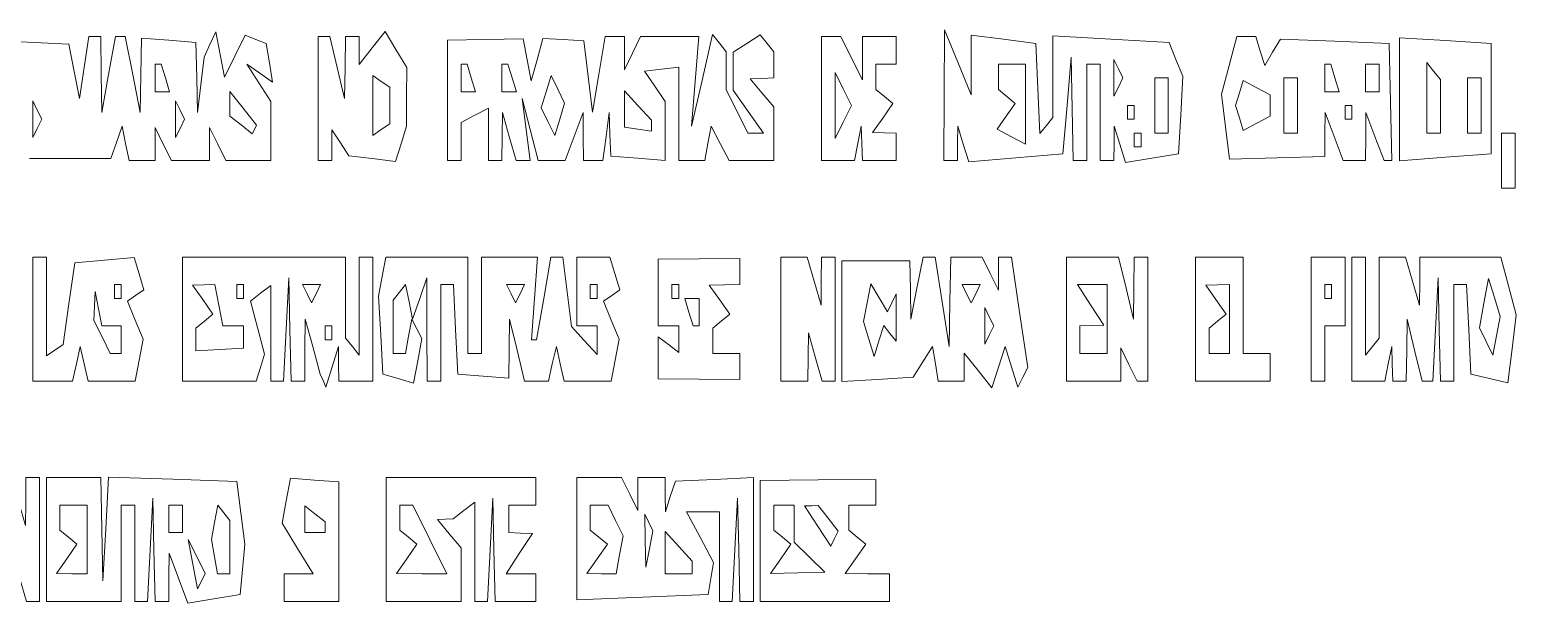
# Paper-space layout 'AN-22-DGE-077' of a CAD drawing. Header units: metres. Extents: x 12 to 191, y -57 to 204.
# Drawn here: x 83.03 to 102.25, y -18.21 to -10.79 of the extents above; entities that cross this region are included whole.
import ezdxf

# ---------------------------------------------------------------- set-up
doc = ezdxf.new("R2010")
doc.units = ezdxf.units.M
doc.layers.add('DGE_CONTORNOS', color=7, linetype='Continuous', lineweight=0)
doc.layers.add('DGE_DATOS', color=7, linetype='Continuous', lineweight=0)

# ---------------------------------------------------------------- blocks, each defined once
blk = doc.blocks.new('LP_REF_DGE_MT_077')
at = {"layer": 'DGE_CONTORNOS'}
blk.add_lwpolyline([(83.031, -12.455), (83.555, -12.455), (84.08, -12.455), (84.154, -12.245), (84.228, -12.035), (84.272, -12.258), (84.317, -12.481), (84.486, -12.481), (84.654, -12.481), (84.654, -12.267), (84.654, -12.053), (84.759, -12.267), (84.865, -12.481), (85.111, -12.481), (85.357, -12.481), (85.357, -12.267), (85.357, -12.053), (85.463, -12.267), (85.568, -12.481), (85.858, -12.481), (86.148, -12.481), (86.148, -12.099), (86.148, -11.718), (85.994, -11.475), (85.841, -11.233), (86.006, -11.35), (86.172, -11.468), (86.131, -11.217), (86.09, -10.966), (85.954, -10.913), (85.818, -10.859), (85.684, -11.131), (85.55, -11.402), (85.495, -11.11), (85.439, -10.817), (85.363, -10.981), (85.286, -11.144), (85.244, -11.501), (85.202, -11.857), (85.192, -11.405), (85.181, -10.953), (84.83, -10.924), (84.478, -10.896), (84.469, -11.376), (84.459, -11.857), (84.364, -11.367), (84.268, -10.877), (84.205, -10.877), (84.141, -10.877), (84.053, -11.367), (83.965, -11.857), (83.958, -11.367), (83.951, -10.877), (83.873, -10.877), (83.796, -10.877), (83.736, -11.278), (83.677, -11.679), (83.608, -11.327), (83.539, -10.974), (82.822, -10.941)], dxfattribs=at)
for points in [[(86.763, -11.679), (86.763, -12.481), (86.851, -12.481), (86.939, -12.481), (86.939, -12.281), (86.939, -12.081), (87.049, -12.249), (87.159, -12.418), (87.46, -12.454), (87.761, -12.491), (87.832, -12.263), (87.903, -12.035), (87.905, -11.656), (87.906, -11.277), (87.767, -11.043), (87.628, -10.809), (87.459, -11.023), (87.291, -11.236), (87.291, -11.057), (87.291, -10.877), (87.203, -10.877), (87.115, -10.877), (87.109, -11.278), (87.103, -11.679), (87.008, -11.278), (86.912, -10.877), (86.838, -10.877), (86.763, -10.877)], [(88.433, -11.702), (88.433, -12.481), (88.521, -12.481), (88.609, -12.481), (88.609, -12.234), (88.609, -11.988), (88.785, -11.894), (88.961, -11.801), (88.961, -12.141), (88.961, -12.481), (89.049, -12.481), (89.136, -12.481), (89.139, -12.169), (89.142, -11.857), (89.231, -12.169), (89.321, -12.481), (89.41, -12.481), (89.5, -12.481), (89.45, -12.08), (89.399, -11.679), (89.501, -12.08), (89.603, -12.481), (89.777, -12.481), (89.952, -12.481), (90.069, -12.169), (90.186, -11.857), (90.188, -12.169), (90.191, -12.481), (90.317, -12.481), (90.442, -12.481), (90.482, -12.169), (90.522, -11.857), (90.533, -12.14), (90.543, -12.422), (90.894, -12.45), (91.246, -12.478), (91.246, -12.098), (91.246, -11.718), (91.113, -11.52), (90.979, -11.322), (91.201, -11.297), (91.422, -11.271), (91.422, -11.876), (91.422, -12.481), (91.59, -12.481), (91.759, -12.481), (91.799, -12.258), (91.839, -12.035), (91.956, -12.258), (92.072, -12.481), (92.362, -12.481), (92.652, -12.481), (92.652, -12.133), (92.652, -11.786), (92.498, -11.604), (92.345, -11.422), (92.498, -11.417), (92.652, -11.412), (92.652, -11.244), (92.652, -11.076), (92.564, -10.965), (92.475, -10.854), (92.3, -10.967), (92.125, -11.079), (92.125, -11.324), (92.125, -11.57), (92.32, -11.847), (92.516, -12.124), (92.414, -12.124), (92.313, -12.124), (92.175, -11.844), (92.037, -11.564), (92.037, -11.32), (92.037, -11.076), (91.947, -10.964), (91.858, -10.852), (91.723, -11.444), (91.588, -12.035), (91.635, -11.456), (91.681, -10.877), (91.305, -10.877), (90.929, -10.877), (90.824, -11.091), (90.719, -11.305), (90.719, -11.091), (90.719, -10.877), (90.594, -10.877), (90.47, -10.877), (90.389, -11.366), (90.309, -11.854), (90.252, -11.393), (90.195, -10.931), (89.93, -10.916), (89.666, -10.901), (89.59, -11.176), (89.514, -11.451), (89.463, -11.178), (89.411, -10.906), (88.922, -10.915), (88.433, -10.924)], [(93.267, -11.679), (93.267, -12.481), (93.48, -12.481), (93.692, -12.481), (93.737, -12.258), (93.781, -12.035), (93.788, -12.258), (93.795, -12.481), (94.015, -12.481), (94.234, -12.481), (94.234, -12.302), (94.234, -12.124), (94.08, -12.122), (93.927, -12.119), (94.058, -11.93), (94.19, -11.741), (94.08, -11.65), (93.971, -11.56), (93.971, -11.397), (93.971, -11.233), (94.102, -11.233), (94.234, -11.233), (94.234, -11.055), (94.234, -10.877), (94.015, -10.877), (93.795, -10.877), (93.795, -11.157), (93.795, -11.437), (93.657, -11.157), (93.519, -10.877), (93.393, -10.877), (93.267, -10.877)], [(94.852, -11.634), (94.849, -12.481), (94.937, -12.481), (95.025, -12.481), (95.027, -12.258), (95.028, -12.035), (95.1, -12.267), (95.173, -12.498), (95.78, -12.445), (96.388, -12.392), (96.442, -11.768), (96.496, -11.144), (96.508, -11.812), (96.519, -12.481), (96.607, -12.481), (96.695, -12.481), (96.695, -11.857), (96.695, -11.233), (96.783, -11.233), (96.871, -11.233), (96.871, -11.857), (96.871, -12.481), (96.959, -12.481), (97.047, -12.481), (97.048, -12.258), (97.049, -12.035), (97.123, -12.27), (97.197, -12.505), (97.539, -12.448), (97.882, -12.392), (97.91, -11.891), (97.938, -11.39), (97.849, -11.172), (97.76, -10.954), (97.008, -10.911), (96.256, -10.868), (96.256, -11.397), (96.256, -11.925), (96.174, -12.028), (96.091, -12.131), (96.064, -11.549), (96.036, -10.966), (95.619, -10.912), (95.201, -10.858), (95.201, -11.243), (95.201, -11.629), (95.028, -11.209), (94.855, -10.788)], [(98.537, -11.25), (98.438, -11.623), (98.49, -12.043), (98.542, -12.462), (99.157, -12.444), (99.771, -12.426), (99.774, -12.141), (99.777, -11.857), (99.894, -12.169), (100.011, -12.481), (100.155, -12.481), (100.299, -12.481), (100.302, -12.169), (100.304, -11.857), (100.421, -12.169), (100.538, -12.481), (100.589, -12.481), (100.64, -12.481), (100.623, -11.723), (100.606, -10.966), (99.903, -10.938), (99.2, -10.909), (99.098, -11.08), (98.996, -11.251), (98.939, -11.064), (98.882, -10.877), (98.759, -10.877), (98.635, -10.877)], [(100.738, -11.687), (100.738, -12.482), (101.332, -12.437), (101.925, -12.392), (101.925, -11.679), (101.925, -10.966), (101.332, -10.929), (100.738, -10.892)], [(84.786, -11.412), (84.84, -11.59), (84.747, -11.59), (84.654, -11.59), (84.654, -11.412), (84.654, -11.233), (84.693, -11.233), (84.731, -11.233)], [(88.741, -11.412), (88.795, -11.59), (88.702, -11.59), (88.609, -11.59), (88.609, -11.412), (88.609, -11.233), (88.648, -11.233), (88.687, -11.233)], [(89.268, -11.412), (89.323, -11.59), (89.23, -11.59), (89.136, -11.59), (89.136, -11.412), (89.136, -11.233), (89.175, -11.233), (89.214, -11.233)], [(95.904, -11.751), (95.904, -12.269), (95.721, -12.172), (95.538, -12.075), (95.655, -11.908), (95.772, -11.741), (95.662, -11.65), (95.553, -11.56), (95.553, -11.397), (95.553, -11.233), (95.728, -11.233), (95.904, -11.233)], [(97.105, -11.53), (97.047, -11.649), (97.047, -11.412), (97.047, -11.174), (97.105, -11.293), (97.164, -11.412)], [(99.903, -11.412), (99.958, -11.59), (99.865, -11.59), (99.771, -11.59), (99.771, -11.412), (99.771, -11.233), (99.81, -11.233), (99.849, -11.233)], [(100.475, -11.412), (100.475, -11.59), (100.387, -11.59), (100.299, -11.59), (100.299, -11.412), (100.299, -11.233), (100.387, -11.233), (100.475, -11.233)], [(101.266, -11.778), (101.266, -12.124), (101.178, -12.124), (101.09, -12.124), (101.09, -11.668), (101.09, -11.212), (101.178, -11.322), (101.266, -11.433)], [(87.686, -11.768), (87.686, -12.006), (87.576, -12.08), (87.467, -12.154), (87.467, -11.768), (87.467, -11.382), (87.576, -11.456), (87.686, -11.53)], [(89.884, -11.946), (89.82, -12.155), (89.732, -11.977), (89.644, -11.799), (89.708, -11.59), (89.772, -11.381), (89.859, -11.559), (89.947, -11.737)], [(93.549, -11.982), (93.443, -12.196), (93.443, -11.768), (93.443, -11.34), (93.549, -11.554), (93.654, -11.768)], [(97.75, -11.768), (97.75, -12.124), (97.662, -12.124), (97.574, -12.124), (97.574, -11.768), (97.574, -11.412), (97.662, -11.412), (97.75, -11.412)], [(99.068, -11.768), (99.068, -11.905), (98.893, -11.998), (98.717, -12.091), (98.668, -11.929), (98.618, -11.768), (98.668, -11.606), (98.717, -11.445), (98.893, -11.538), (99.068, -11.631)], [(99.42, -11.768), (99.42, -12.124), (99.332, -12.124), (99.244, -12.124), (99.244, -11.768), (99.244, -11.412), (99.332, -11.412), (99.42, -11.412)], [(101.793, -11.768), (101.793, -12.124), (101.705, -12.124), (101.617, -12.124), (101.617, -11.768), (101.617, -11.412), (101.705, -11.412), (101.793, -11.412)], [(83.131, -12.065), (83.072, -12.184), (83.072, -11.946), (83.072, -11.709), (83.131, -11.827), (83.189, -11.946)], [(84.976, -12.065), (84.918, -12.184), (84.918, -11.946), (84.918, -11.709), (84.976, -11.827), (85.035, -11.946)], [(85.937, -12.077), (85.91, -12.133), (85.765, -12.02), (85.621, -11.908), (85.621, -11.747), (85.621, -11.587), (85.793, -11.804), (85.964, -12.022)], [(91.07, -12.03), (91.07, -12.102), (90.894, -12.075), (90.719, -12.048), (90.719, -11.813), (90.719, -11.577), (90.894, -11.768), (91.07, -11.959)], [(97.31, -11.857), (97.31, -11.946), (97.267, -11.946), (97.223, -11.946), (97.223, -11.857), (97.223, -11.768), (97.267, -11.768), (97.31, -11.768)], [(100.123, -11.857), (100.123, -11.946), (100.079, -11.946), (100.035, -11.946), (100.035, -11.857), (100.035, -11.768), (100.079, -11.768), (100.123, -11.768)], [(97.398, -12.213), (97.398, -12.302), (97.354, -12.302), (97.31, -12.302), (97.31, -12.213), (97.31, -12.124), (97.354, -12.124), (97.398, -12.124)], [(102.057, -12.481), (102.057, -12.837), (102.145, -12.837), (102.232, -12.837), (102.232, -12.481), (102.232, -12.124), (102.145, -12.124), (102.057, -12.124)], [(83.072, -14.53), (83.072, -15.332), (83.328, -15.332), (83.585, -15.332), (83.636, -15.109), (83.687, -14.886), (83.738, -15.109), (83.79, -15.332), (84.093, -15.332), (84.396, -15.332), (84.447, -15.062), (84.498, -14.792), (84.396, -14.545), (84.295, -14.297), (84.402, -14.225), (84.509, -14.152), (84.446, -13.944), (84.382, -13.736), (83.998, -13.77), (83.614, -13.804), (83.539, -14.331), (83.465, -14.858), (83.356, -14.932), (83.248, -15.005), (83.248, -14.366), (83.248, -13.728), (83.16, -13.728), (83.072, -13.728)], [(85.006, -14.53), (85.006, -15.332), (85.484, -15.332), (85.962, -15.332), (86.015, -15.157), (86.068, -14.983), (85.978, -14.64), (85.888, -14.298), (86.018, -14.197), (86.148, -14.095), (86.148, -14.714), (86.148, -15.332), (86.231, -15.332), (86.313, -15.332), (86.348, -14.663), (86.382, -13.995), (86.397, -14.663), (86.412, -15.332), (86.5, -15.332), (86.588, -15.332), (86.59, -14.931), (86.593, -14.53), (86.691, -14.886), (86.789, -15.242), (86.825, -15.326), (86.861, -15.41), (86.943, -15.148), (87.024, -14.886), (87.026, -15.109), (87.027, -15.332), (87.247, -15.332), (87.467, -15.332), (87.467, -14.53), (87.467, -13.728), (87.379, -13.728), (87.291, -13.728), (87.291, -14.362), (87.291, -14.996), (87.203, -14.886), (87.115, -14.776), (87.115, -14.252), (87.115, -13.728), (86.06, -13.728), (85.006, -13.728)], [(87.589, -13.98), (87.541, -14.232), (87.57, -14.737), (87.598, -15.242), (87.797, -15.3), (87.995, -15.357), (88.049, -15.069), (88.103, -14.782), (88.037, -14.656), (87.97, -14.53), (87.931, -14.752), (87.891, -14.975), (87.811, -14.975), (87.73, -14.975), (87.73, -14.629), (87.73, -14.284), (87.811, -14.183), (87.891, -14.082), (87.936, -14.306), (87.981, -14.53), (88.074, -14.262), (88.167, -13.995), (88.168, -14.663), (88.17, -15.332), (88.258, -15.332), (88.345, -15.332), (88.345, -14.708), (88.345, -14.084), (88.428, -14.084), (88.51, -14.084), (88.538, -14.663), (88.565, -15.242), (88.895, -15.269), (89.224, -15.296), (89.23, -14.913), (89.236, -14.53), (89.332, -14.931), (89.427, -15.332), (89.582, -15.332), (89.737, -15.332), (89.788, -15.109), (89.84, -14.886), (89.891, -15.109), (89.942, -15.332), (90.245, -15.332), (90.548, -15.332), (90.599, -15.062), (90.65, -14.792), (90.549, -14.545), (90.448, -14.297), (90.555, -14.225), (90.662, -14.152), (90.597, -13.94), (90.532, -13.728), (90.318, -13.728), (90.103, -13.728), (90.103, -14.173), (90.103, -14.619), (90.235, -14.619), (90.367, -14.619), (90.367, -14.803), (90.367, -14.988), (90.201, -14.808), (90.036, -14.628), (89.98, -14.178), (89.924, -13.728), (89.847, -13.728), (89.769, -13.728), (89.677, -14.262), (89.585, -14.797), (89.552, -14.797), (89.519, -14.797), (89.557, -14.262), (89.596, -13.728), (89.234, -13.728), (88.873, -13.728), (88.873, -14.352), (88.873, -14.975), (88.785, -14.975), (88.697, -14.975), (88.697, -14.352), (88.697, -13.728), (88.167, -13.728), (87.637, -13.728)], [(91.158, -14.188), (91.158, -14.619), (91.29, -14.619), (91.422, -14.619), (91.422, -14.791), (91.422, -14.964), (91.29, -14.861), (91.158, -14.759), (91.158, -15.031), (91.158, -15.303), (91.685, -15.308), (92.213, -15.313), (92.213, -15.144), (92.213, -14.975), (92.037, -14.975), (91.861, -14.975), (91.861, -14.812), (91.861, -14.649), (91.971, -14.558), (92.081, -14.468), (91.949, -14.279), (91.817, -14.09), (92.015, -14.087), (92.213, -14.084), (92.213, -13.915), (92.213, -13.747), (91.685, -13.752), (91.158, -13.757)], [(92.74, -14.53), (92.74, -15.332), (92.916, -15.332), (93.092, -15.332), (93.094, -15.02), (93.097, -14.708), (93.187, -15.02), (93.276, -15.332), (93.36, -15.332), (93.443, -15.332), (93.443, -14.53), (93.443, -13.728), (93.355, -13.728), (93.267, -13.728), (93.265, -14.04), (93.262, -14.352), (93.172, -14.04), (93.083, -13.728), (92.911, -13.728), (92.74, -13.728)], [(93.531, -14.557), (93.531, -15.338), (93.993, -15.31), (94.454, -15.283), (94.578, -15.084), (94.702, -14.886), (94.739, -15.109), (94.776, -15.332), (94.945, -15.332), (95.113, -15.332), (95.113, -15.152), (95.113, -14.972), (95.292, -15.196), (95.47, -15.421), (95.555, -15.153), (95.641, -14.886), (95.724, -15.148), (95.807, -15.41), (95.87, -15.283), (95.932, -15.156), (95.827, -14.442), (95.721, -13.728), (95.637, -13.728), (95.553, -13.728), (95.553, -13.942), (95.553, -14.156), (95.447, -13.942), (95.342, -13.728), (95.14, -13.728), (94.937, -13.728), (94.928, -14.307), (94.919, -14.886), (94.828, -14.307), (94.736, -13.728), (94.658, -13.728), (94.58, -13.728), (94.501, -14.129), (94.421, -14.53), (94.416, -14.153), (94.41, -13.775), (93.971, -13.775), (93.531, -13.775)], [(96.432, -14.53), (96.432, -15.332), (96.783, -15.332), (97.135, -15.332), (97.135, -15.118), (97.135, -14.904), (97.24, -15.118), (97.346, -15.332), (97.416, -15.332), (97.486, -15.332), (97.486, -14.53), (97.486, -13.728), (97.398, -13.728), (97.31, -13.728), (97.305, -14.129), (97.299, -14.53), (97.203, -14.129), (97.108, -13.728), (96.77, -13.728), (96.432, -13.728)], [(98.102, -14.53), (98.102, -15.332), (98.585, -15.332), (99.068, -15.332), (99.068, -15.153), (99.068, -14.975), (98.893, -14.975), (98.717, -14.975), (98.717, -14.352), (98.717, -13.728), (98.409, -13.728), (98.102, -13.728)], [(99.596, -14.53), (99.596, -15.332), (99.684, -15.332), (99.771, -15.332), (99.771, -14.975), (99.771, -14.619), (99.903, -14.619), (100.035, -14.619), (100.035, -14.173), (100.035, -13.728), (99.815, -13.728), (99.596, -13.728)], [(100.123, -14.53), (100.123, -15.332), (100.335, -15.332), (100.548, -15.332), (100.592, -15.109), (100.637, -14.886), (100.643, -15.109), (100.65, -15.332), (100.738, -15.332), (100.826, -15.332), (100.832, -14.931), (100.838, -14.53), (100.933, -14.931), (101.029, -15.332), (101.098, -15.332), (101.167, -15.332), (101.202, -14.663), (101.236, -13.995), (101.251, -14.663), (101.266, -15.332), (101.354, -15.332), (101.441, -15.332), (101.441, -14.708), (101.441, -14.084), (101.524, -14.084), (101.606, -14.084), (101.634, -14.663), (101.661, -15.242), (101.9, -15.298), (102.138, -15.354), (102.193, -14.914), (102.247, -14.474), (102.149, -14.101), (102.05, -13.728), (101.526, -13.728), (101.002, -13.728), (100.999, -14.04), (100.997, -14.352), (100.907, -14.04), (100.817, -13.728), (100.646, -13.728), (100.475, -13.728), (100.475, -14.252), (100.475, -14.776), (100.387, -14.886), (100.299, -14.996), (100.299, -14.362), (100.299, -13.728), (100.211, -13.728), (100.123, -13.728)], [(101.993, -14.748), (101.945, -14.999), (101.858, -14.821), (101.77, -14.643), (101.83, -14.324), (101.89, -14.005), (101.965, -14.251), (102.04, -14.497)], [(84.09, -14.619), (84.215, -14.619), (84.215, -14.797), (84.215, -14.975), (84.144, -14.975), (84.074, -14.975), (83.968, -14.761), (83.863, -14.548), (83.87, -14.36), (83.877, -14.173), (83.921, -14.396), (83.965, -14.619)], [(84.215, -14.173), (84.215, -14.262), (84.171, -14.262), (84.127, -14.262), (84.127, -14.173), (84.127, -14.084), (84.171, -14.084), (84.215, -14.084)], [(85.477, -14.352), (85.527, -14.619), (85.662, -14.619), (85.797, -14.619), (85.797, -14.762), (85.797, -14.905), (85.489, -14.922), (85.181, -14.94), (85.181, -14.794), (85.181, -14.649), (85.291, -14.558), (85.401, -14.468), (85.269, -14.279), (85.137, -14.09), (85.282, -14.087), (85.426, -14.084)], [(85.797, -14.173), (85.797, -14.262), (85.753, -14.262), (85.709, -14.262), (85.709, -14.173), (85.709, -14.084), (85.753, -14.084), (85.797, -14.084)], [(86.734, -14.203), (86.676, -14.322), (86.617, -14.203), (86.558, -14.084), (86.676, -14.084), (86.793, -14.084)], [(89.371, -14.203), (89.312, -14.322), (89.254, -14.203), (89.195, -14.084), (89.312, -14.084), (89.429, -14.084)], [(90.367, -14.173), (90.367, -14.262), (90.323, -14.262), (90.279, -14.262), (90.279, -14.173), (90.279, -14.084), (90.323, -14.084), (90.367, -14.084)], [(91.422, -14.173), (91.422, -14.262), (91.378, -14.262), (91.334, -14.262), (91.334, -14.173), (91.334, -14.084), (91.378, -14.084), (91.422, -14.084)], [(94.176, -14.32), (94.234, -14.203), (94.234, -14.511), (94.234, -14.818), (94.152, -14.716), (94.071, -14.613), (94.01, -14.813), (93.949, -15.013), (93.88, -14.788), (93.811, -14.562), (93.857, -14.319), (93.903, -14.075), (94.011, -14.256), (94.119, -14.438)], [(95.26, -14.203), (95.201, -14.322), (95.142, -14.203), (95.084, -14.084), (95.201, -14.084), (95.318, -14.084)], [(96.959, -14.53), (96.959, -14.975), (96.783, -14.975), (96.607, -14.975), (96.607, -14.797), (96.607, -14.619), (96.761, -14.613), (96.915, -14.608), (96.744, -14.346), (96.574, -14.084), (96.766, -14.084), (96.959, -14.084)], [(98.541, -14.53), (98.541, -14.975), (98.409, -14.975), (98.277, -14.975), (98.277, -14.812), (98.277, -14.649), (98.387, -14.558), (98.497, -14.468), (98.365, -14.279), (98.233, -14.09), (98.387, -14.087), (98.541, -14.084)], [(99.859, -14.173), (99.859, -14.262), (99.815, -14.262), (99.771, -14.262), (99.771, -14.173), (99.771, -14.084), (99.815, -14.084), (99.859, -14.084)], [(91.685, -14.441), (91.685, -14.619), (91.647, -14.619), (91.608, -14.619), (91.554, -14.441), (91.499, -14.262), (91.592, -14.262), (91.685, -14.262)], [(95.435, -14.738), (95.377, -14.856), (95.377, -14.619), (95.377, -14.381), (95.435, -14.5), (95.494, -14.619)], [(86.939, -14.708), (86.939, -14.797), (86.895, -14.797), (86.851, -14.797), (86.851, -14.708), (86.851, -14.619), (86.895, -14.619), (86.939, -14.619)], [(82.632, -17.381), (82.632, -18.182), (82.72, -18.182), (82.808, -18.182), (82.811, -17.871), (82.814, -17.559), (82.903, -17.871), (82.993, -18.182), (83.076, -18.182), (83.16, -18.182), (83.16, -17.381), (83.16, -16.579), (83.072, -16.579), (82.984, -16.579), (82.981, -16.891), (82.979, -17.202), (82.889, -16.891), (82.8, -16.579), (82.716, -16.579), (82.632, -16.579)], [(83.248, -17.381), (83.248, -18.182), (83.731, -18.182), (84.215, -18.182), (84.215, -17.559), (84.215, -16.935), (84.302, -16.935), (84.39, -16.935), (84.39, -17.559), (84.39, -18.182), (84.473, -18.182), (84.555, -18.182), (84.59, -17.514), (84.624, -16.846), (84.639, -17.514), (84.654, -18.182), (84.742, -18.182), (84.83, -18.182), (84.833, -17.871), (84.835, -17.559), (84.956, -17.882), (85.077, -18.206), (85.414, -18.15), (85.751, -18.093), (85.782, -17.767), (85.812, -17.442), (85.762, -17.037), (85.712, -16.632), (84.881, -16.602), (84.05, -16.573), (84.015, -17.244), (83.98, -17.915), (83.966, -17.247), (83.951, -16.579), (83.599, -16.579), (83.248, -16.579)], [(86.349, -16.879), (86.295, -17.169), (86.495, -17.497), (86.695, -17.826), (86.509, -17.826), (86.324, -17.826), (86.324, -18.004), (86.324, -18.182), (86.676, -18.182), (87.027, -18.182), (87.027, -17.41), (87.027, -16.637), (86.716, -16.613), (86.404, -16.589)], [(87.642, -17.381), (87.642, -18.182), (88.126, -18.182), (88.609, -18.182), (88.609, -17.835), (88.609, -17.487), (88.455, -17.306), (88.302, -17.124), (88.404, -17.119), (88.507, -17.113), (88.646, -17.005), (88.785, -16.897), (88.785, -17.54), (88.785, -18.182), (88.868, -18.182), (88.95, -18.182), (88.985, -17.514), (89.019, -16.846), (89.034, -17.514), (89.049, -18.182), (89.312, -18.182), (89.576, -18.182), (89.576, -18.004), (89.576, -17.826), (89.383, -17.826), (89.191, -17.826), (89.361, -17.564), (89.532, -17.303), (89.378, -17.297), (89.224, -17.292), (89.224, -17.113), (89.224, -16.935), (89.4, -16.935), (89.576, -16.935), (89.576, -16.757), (89.576, -16.579), (88.609, -16.579), (87.642, -16.579)], [(90.103, -17.37), (90.103, -18.162), (90.953, -18.127), (91.803, -18.093), (91.837, -17.886), (91.871, -17.68), (91.697, -17.352), (91.524, -17.024), (91.736, -17.024), (91.949, -17.024), (91.949, -17.603), (91.949, -18.182), (92.032, -18.182), (92.114, -18.182), (92.149, -17.514), (92.183, -16.846), (92.198, -17.514), (92.213, -18.182), (92.301, -18.182), (92.389, -18.182), (92.389, -17.381), (92.389, -16.581), (91.883, -16.603), (91.378, -16.625), (91.313, -16.824), (91.249, -17.024), (91.247, -16.802), (91.246, -16.579), (91.07, -16.579), (90.894, -16.579), (90.894, -16.793), (90.894, -17.006), (90.789, -16.793), (90.683, -16.579), (90.393, -16.579), (90.103, -16.579)], [(92.476, -17.399), (92.476, -18.182), (93.311, -18.182), (94.146, -18.182), (94.146, -18.004), (94.146, -17.826), (93.861, -17.823), (93.575, -17.821), (93.707, -17.632), (93.839, -17.443), (93.729, -17.352), (93.619, -17.262), (93.619, -17.099), (93.619, -16.935), (93.795, -16.935), (93.971, -16.935), (93.971, -16.771), (93.971, -16.606), (93.223, -16.611), (92.476, -16.616)], [(83.775, -17.381), (83.775, -17.826), (83.577, -17.823), (83.38, -17.821), (83.511, -17.632), (83.643, -17.443), (83.533, -17.352), (83.423, -17.262), (83.423, -17.099), (83.423, -16.935), (83.599, -16.935), (83.775, -16.935)], [(85.006, -17.113), (85.006, -17.292), (84.918, -17.292), (84.83, -17.292), (84.83, -17.113), (84.83, -16.935), (84.918, -16.935), (85.006, -16.935)], [(85.621, -17.48), (85.621, -17.826), (85.54, -17.826), (85.46, -17.826), (85.421, -17.603), (85.383, -17.381), (85.423, -17.159), (85.463, -16.937), (85.542, -17.036), (85.621, -17.134)], [(86.851, -17.222), (86.851, -17.292), (86.719, -17.292), (86.588, -17.292), (86.588, -17.119), (86.588, -16.946), (86.719, -17.049), (86.851, -17.151)], [(88.206, -17.381), (88.425, -17.826), (88.1, -17.823), (87.774, -17.821), (87.906, -17.632), (88.038, -17.443), (87.928, -17.352), (87.818, -17.262), (87.818, -17.099), (87.818, -16.935), (87.902, -16.935), (87.986, -16.935)], [(90.606, -17.135), (90.705, -17.335), (90.658, -17.581), (90.612, -17.826), (90.423, -17.823), (90.235, -17.821), (90.367, -17.632), (90.499, -17.443), (90.389, -17.352), (90.279, -17.262), (90.279, -17.099), (90.279, -16.935), (90.393, -16.935), (90.508, -16.935)], [(91.042, -17.503), (90.996, -17.737), (90.989, -17.395), (90.982, -17.054), (91.035, -17.162), (91.088, -17.269)], [(92.916, -17.175), (92.916, -17.415), (93.114, -17.609), (93.311, -17.802), (92.96, -17.811), (92.608, -17.821), (92.74, -17.632), (92.872, -17.443), (92.762, -17.352), (92.652, -17.262), (92.652, -17.099), (92.652, -16.935), (92.784, -16.935), (92.916, -16.935)], [(93.353, -17.106), (93.482, -17.272), (93.434, -17.369), (93.386, -17.466), (93.217, -17.206), (93.048, -16.947), (93.136, -16.944), (93.223, -16.941)], [(91.597, -17.743), (91.597, -17.826), (91.422, -17.826), (91.246, -17.826), (91.246, -17.553), (91.246, -17.279), (91.422, -17.47), (91.597, -17.66)], [(85.252, -17.92), (85.203, -18.02), (85.143, -17.7), (85.083, -17.381), (85.192, -17.6), (85.301, -17.82)]]:
    blk.add_lwpolyline(points, close=True, dxfattribs=at)

psp = doc.layouts.new('AN-22-DGE-077')

# ---------------------------------------------------------------- block references
at = {"layer": 'DGE_DATOS'}
psp.add_blockref('LP_REF_DGE_MT_077', (0, 0), dxfattribs=at)

doc.saveas('drawing.dxf')
